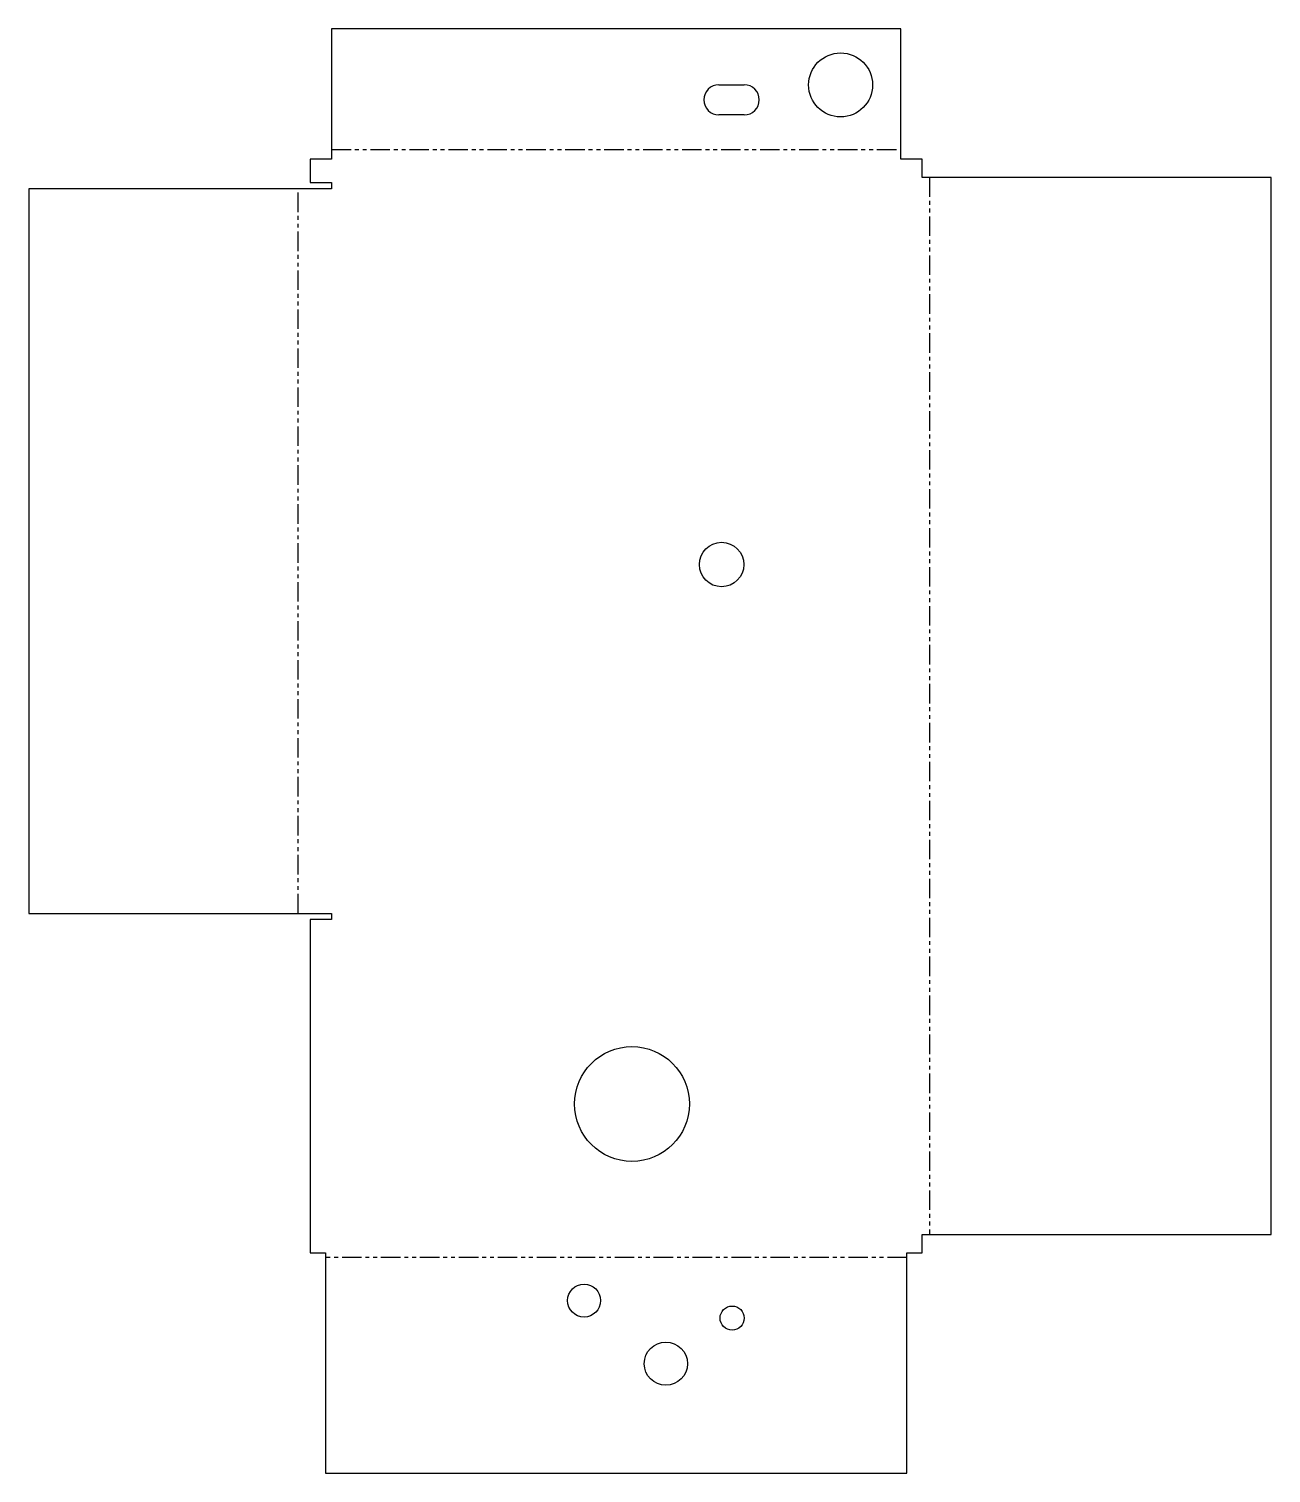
# Model space of a CAD drawing. Header units: millimetres. Extents: x -46 to 157, y -36 to 199.
import ezdxf

# ---------------------------------------------------------------- set-up
doc = ezdxf.new("R2010")
doc.units = ezdxf.units.MM
doc.linetypes.add('PHANTOM', pattern=[6.35, 3.175, -0.635, 0.635, -0.635, 0.635, -0.635])
doc.layers.add('BEND', color=7, linetype='Continuous')
doc.layers.add('CUT', color=7, linetype='Continuous')

msp = doc.modelspace()

# ---------------------------------------------------------------- linework, layer by layer
at = {"layer": 'BEND', "color": 4, "linetype": 'PHANTOM'}
for p, q in [((3.5, 179.83), (96.28, 179.83)), ((100.96, 175.26), (100.96, 3)), ((-1.96, 55.32), (-1.96, 173.41)), ((97.28, -0.79), (2.5, -0.79))]:
    msp.add_line(p, q, dxfattribs=at)
at = {"layer": 'CUT'}
for p, q in [((96.28, 199.47), (3.5, 199.47)), ((3.5, 199.47), (3.5, 178.26)), ((96.28, 178.26), (96.28, 199.47)), ((66.65, 190.37), (70.76, 190.37)), ((70.76, 185.45), (66.65, 185.45)), ((3.5, 178.26), (0, 178.26)), ((0, 178.26), (0, 174.41)), ((99.78, 178.26), (96.28, 178.26)), ((99.78, 175.26), (99.78, 178.26)), ((0, 174.41), (3.5, 174.41)), ((3.5, 174.41), (3.5, 173.41)), ((156.66, 175.26), (99.78, 175.26)), ((156.66, 3), (156.66, 175.26)), ((3.5, 173.41), (-45.84, 173.41)), ((-45.84, 173.41), (-45.84, 55.32)), ((-45.84, 55.32), (3.5, 55.32)), ((3.5, 54.32), (0, 54.32)), ((0, 54.32), (0, 0)), ((3.5, 55.32), (3.5, 54.32)), ((99.78, 0), (99.78, 3)), ((99.78, 3), (156.66, 3)), ((0, 0), (2.5, 0)), ((2.5, 0), (2.5, -35.92)), ((97.28, -35.92), (97.28, 0)), ((97.28, 0), (99.78, 0)), ((2.5, -35.92), (97.28, -35.92))]:
    msp.add_line(p, q, dxfattribs=at)
for centre, radius in [((86.48, 190.34), 5.22), ((67.08, 112.17), 3.62), ((52.47, 24.25), 9.36), ((44.66, -7.8), 2.68), ((68.8, -10.65), 1.97), ((58, -18.08), 3.52)]:
    msp.add_circle(centre, radius, dxfattribs=at)
for centre, start, end in [((66.65, 187.91), 90, -90), ((70.76, 187.91), -90, 90)]:
    msp.add_arc(centre, 2.46, start, end, dxfattribs=at)

doc.saveas('drawing.dxf')
